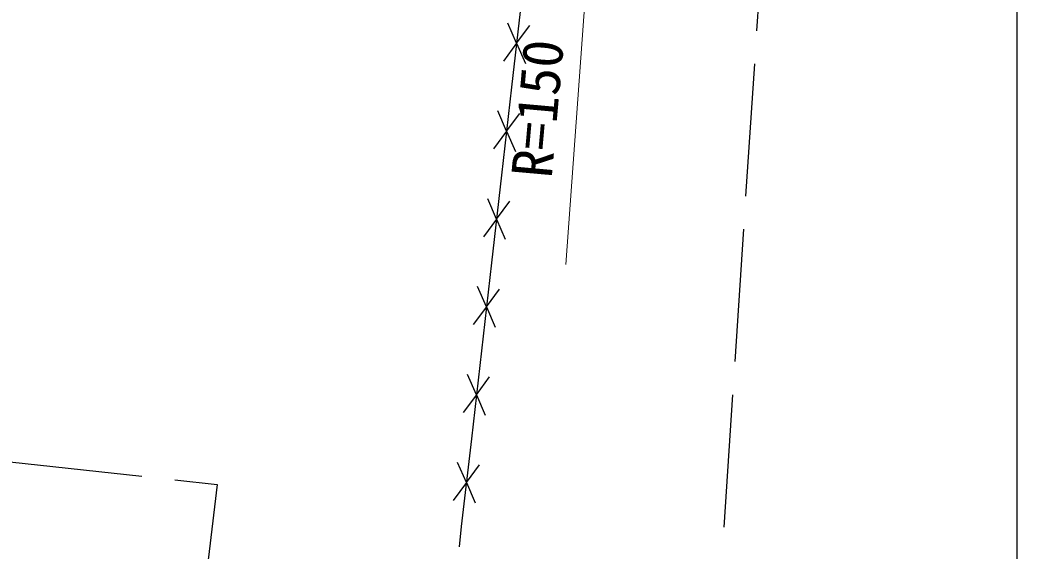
# Model space of a CAD drawing. Units: millimetres, scale not verified. Extents: x 40000 to 680000, y 20000 to 380000.
# Drawn here: x 533897 to 579000, y 259742 to 283766 of the extents above; entities that cross this region are included whole.
import ezdxf
from ezdxf.enums import TextEntityAlignment as Align

# ---------------------------------------------------------------- set-up
doc = ezdxf.new("R2010")
doc.units = ezdxf.units.MM
doc.header["$LTSCALE"] = 1000
doc.linetypes.add('DASHED', pattern=[7.5, 6, -1.5])
for name, color, linetype, lineweight in [('M-BGD', 7, 'Continuous', 25), ('M-BGD-EXST', 7, 'Continuous', 25), ('M-STR-HTXT', 7, 'Continuous', 13), ('M-TTL-BAND', 7, 'Continuous', 25)]:
    doc.layers.add(name, color=color, linetype=linetype, lineweight=lineweight)
doc.styles.add('ＭＳ ゴシック', font='')
doc.styles.get('ＭＳ ゴシック').set_extended_font_data('MS Gothic')

msp = doc.modelspace()

# ---------------------------------------------------------------- linework, layer by layer
at = {"layer": 'M-BGD', "linetype": 'DASHED'}
for p, q in [((565752, 260826), (568326, 299880)), ((525991, 264599), (542819, 262755)), ((542819, 262755), (541782, 254072))]:
    msp.add_line(p, q, dxfattribs=at)
at = {"layer": 'M-BGD'}
for p, q in [((556590, 284695), (556136, 280721)), ((556363, 282708), (555965, 283625)), ((556363, 282708), (556958, 283511)), ((556363, 282708), (555768, 281904)), ((556363, 282708), (556761, 281790)), ((556136, 280721), (555681, 276746)), ((555908, 278734), (555510, 279651)), ((555908, 278734), (556503, 279537)), ((555908, 278734), (555313, 277930)), ((555908, 278734), (556306, 277816)), ((555681, 276746), (555226, 272772)), ((555453, 274759), (555055, 275677)), ((555453, 274759), (556049, 275563)), ((555453, 274759), (554858, 273956)), ((555453, 274759), (555852, 273842)), ((555226, 272772), (554771, 268798)), ((554999, 270785), (554600, 271703)), ((554999, 270785), (555594, 271589)), ((554999, 270785), (554404, 269982)), ((554999, 270785), (555397, 269868)), ((554771, 268798), (554317, 264824)), ((554544, 266811), (554146, 267729)), ((554544, 266811), (555139, 267615)), ((554544, 266811), (553949, 266008)), ((554544, 266811), (554942, 265894)), ((554317, 264824), (553862, 260850)), ((554089, 262837), (553691, 263754)), ((554089, 262837), (554685, 263641)), ((554089, 262837), (553494, 262034)), ((554089, 262837), (554488, 261920)), ((553862, 260850), (553757, 259934))]:
    msp.add_line(p, q, dxfattribs=at)
at = {"layer": 'M-STR-HTXT'}
msp.add_line((558583, 272696), (560666, 301244), dxfattribs=at)
at = {"layer": 'M-TTL-BAND'}
msp.add_line((579000, 20000), (579000, 370000), dxfattribs=at)

# ---------------------------------------------------------------- texts
at = {"layer": 'M-BGD-EXST', "style": 'ＭＳ ゴシック'}
msp.add_text('R=150', height=1833, rotation=84.92, dxfattribs=at).set_placement((558495, 276523), align=Align.BOTTOM_LEFT)

doc.saveas('drawing.dxf')
